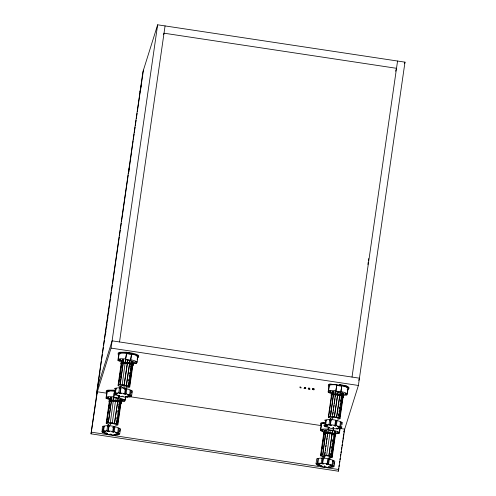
<?xml version="1.0" encoding="UTF-8"?>
<svg xmlns="http://www.w3.org/2000/svg" width="496" height="496" viewBox="0 0 496 496"><rect width="100%" height="100%" fill="white"/><g stroke="black" fill="none" stroke-linecap="round" stroke-linejoin="round"><path stroke-width="0.74" d="M105.964 433.783L107.669 433.572L104.743 433.411L102.48 432.345L105.158 432.605L104.817 432.202L102.108 431.904L102.405 426.374C108.339 424.836 115.004 426.052 120.435 428.773L119.71 433.802L119.356 434.236L116.424 434.068L119.121 434.527L117 435.042L114.024 434.422L115.828 435.097L111.712 434.862L111.643 434.285L110.087 434.081L110.149 434.657L107.799 434.341L105.964 433.783L106.15 432.456M101.401 361.014L96.329 396.223L96.639 395.231M101.624 359.488L102.393 354.132M102.616 352.6L103.385 347.243M103.608 345.712L104.377 340.355M104.6 338.824L110.335 299.026M110.558 297.495L111.327 292.138M111.55 290.606L112.319 285.25M112.542 283.718L119.269 237.038M119.486 235.507L120.261 230.15M120.478 228.619L121.253 223.262M121.477 221.731L128.204 175.051M128.421 173.519L129.196 168.163M131.266 153.785L133.133 140.808M133.356 139.283L134.125 133.939M134.348 132.413L135.117 127.069M135.334 125.544L136.102 120.199M136.326 118.674L137.094 113.33M137.318 111.798L141.056 85.845M340.101 428.445L344.695 429.139L338.353 471.2L91.016 433.845L96.844 393.433M128.706 172.131L131.614 151.925M140.467 90.495L143.431 70.122M97.786 387.847L98.01 386.316M98.778 380.959L99.002 379.434M99.77 374.071L99.994 372.546M105.729 332.748L105.946 331.216M106.721 325.86L106.938 324.328M107.713 318.971L107.936 317.44M108.705 312.083L108.928 310.552M138.44 105.735L138.663 104.21M91.016 433.845L97.359 391.784L106.547 393.173M157.647 24.8L142.916 71.771L96.323 395.076L111.054 348.105L157.647 24.8L404.984 62.155L358.391 385.46L343.889 431.7M110.056 400.005L106.02 398.139L106.857 392.336M106.02 398.139L108.351 398.499L108.767 397.507L106.435 397.147L107.272 391.344L110.149 390.879L114.706 391.059M102.139 431.948L102.43 429.958M102.808 431.123L103.478 426.486L104.222 426.306L103.559 430.943L105.952 431.545L102.808 431.123L102.108 431.904M108.351 398.499L108.562 397.048M108.841 424.601L106.181 423.162L109.306 401.469L110.267 401.159L109.889 401.084L106.764 422.784L107.142 422.852L107.353 421.358M109.418 400.694L109.771 398.22L110.149 398.288L109.796 400.768M106.181 423.162L106.553 423.237L109.684 401.537M110.379 400.384L110 400.315L110.36 397.835L111.935 397.749L108.345 422.691L110.317 422.722L113.714 397.687L115.971 397.935C117.292 401.32 111.885 401.469 113.82 398.4M107.682 419.114L107.892 417.62M109.188 408.642L109.405 407.142M119.524 341.955L165.069 25.922M106.876 430.795L107.545 426.151L108.996 426.231L108.326 430.875L109.318 431.539L107.868 431.458L106.876 430.795L103.559 430.943M108.345 422.691L111.743 397.649M121.948 362.092A9.839 2.009 8.2 0 1 117.912 360.232L118.749 354.429M107.868 431.458L108.537 426.82L107.545 426.151M117.912 360.232L120.243 360.592L120.658 359.6L118.327 359.24L119.164 353.437A9.839 2.009 8.2 0 1 126.598 353.152L125.569 359.414L130.591 360.189L131.62 353.933L135.768 355.099L137.919 356.351L137.082 362.148L134.751 361.789L134.335 362.781L136.667 363.14L136.877 361.689M114.291 388.467C120.23 386.923 126.889 388.145 132.327 390.867L131.601 395.895L131.248 396.329L128.551 395.87L128.315 396.161L131.012 396.62L129.022 397.129L127.088 396.459L125.916 396.515L127.72 397.184L123.597 396.955L123.535 396.378L121.979 396.168L122.041 396.744L119.691 396.434L117.85 395.876L119.555 395.665L114.799 394.94L114.371 394.438L117.044 394.698L116.703 394.295L114.03 394.035L114.316 392.051M119.102 396.192L118.705 398.102L113.677 397.321L114.198 393.694M113.677 397.321L114.396 393.235M114.7 393.216L115.37 388.579L116.114 388.393L115.444 393.037L117.837 393.638L114.7 393.216L113.993 393.998M120.243 360.592L120.454 359.141M115.971 397.935L118.178 398.356L114.483 423.367L112.276 422.939L115.506 401.183L109.889 401.084M118.37 385.764L118.067 385.256L121.198 363.556L121.57 363.63L118.37 385.764L120.726 386.694M122.041 360.381L121.663 360.307L121.309 362.787L121.681 362.855L122.041 360.381L122.624 360.003L122.245 359.929L118.656 384.871L119.028 384.946L118.067 385.256M120.106 377.468L120.323 375.968M112.747 431.464L113.417 426.82L114.892 427.13L114.223 431.774L113.348 432.19L111.873 431.88L112.747 431.464L108.326 430.875M118.767 392.888L119.437 388.244L120.888 388.325L120.218 392.968L121.21 393.632L119.759 393.551L118.767 392.888L115.444 393.037M114.483 423.367L117.707 401.605L119.524 402.144L116.399 423.838L116.058 423.838L117.843 424.923L115.686 425.394M116.25 400.613L117.719 400.898L118.079 398.424M124.167 385.032L127.763 360.09L130.07 360.449L126.375 385.46L124.167 385.032L127.398 363.27L125.135 363.022L122.202 384.815L120.038 384.685L123.163 362.991L121.78 363.177M123.634 359.743L123.473 362.316L123.634 359.743L122.245 359.929M113.348 432.19L114.018 427.546L114.892 427.13M120.23 384.784L123.163 362.991M118.705 398.102L119.015 395.926M119.759 393.551L120.429 388.914L119.437 388.244M116.275 422.338L116.492 420.844M116.814 418.599L117.031 417.105M117.781 411.866L117.998 410.372M118.321 408.127L118.538 406.627M118.755 405.133L118.972 403.639M120.708 402.38L121.086 402.454L120.782 401.94L119.294 401.363L119.474 400.129M125.569 359.414L126.598 353.152M119.294 401.363L119.635 401.369L119.989 398.896L119.654 398.889L121.136 399.466L121.439 399.981L117.843 424.923M125.711 360.493L125.445 362.347L125.606 359.774L127.863 360.022M117.205 424.402L120.33 402.709L119.189 402.138L119.524 402.144M120.441 401.934L120.801 399.46M117.54 424.409L120.671 402.715L120.33 402.709M120.782 401.94L121.136 399.466M127.571 387.488L129.735 387.016L127.949 385.925L128.284 385.931L131.88 360.989L131.545 360.983L131.186 363.456L131.527 363.463L127.404 362.564L127.677 360.71M118.488 433.213L115.345 432.797L117.676 432.822L118.346 428.184L119.158 428.575L118.488 433.213L119.71 433.802M124.986 399.596L124.775 401.047L122.444 400.687L122.655 399.237M124.639 393.557L125.308 388.914L126.784 389.224L126.114 393.861L125.24 394.283L123.764 393.973L124.639 393.557L120.218 392.968M119.734 431.588L120.026 429.598M126.375 385.46L129.971 360.518M125.24 394.283L125.91 389.639L126.784 389.224M130.591 360.189L131.62 353.933M125.197 398.152L125.401 396.701M122.444 400.687L122.865 399.695L125.19 400.061L125.612 397.16M128.166 384.431L128.383 382.937M128.706 380.692L128.917 379.192M129.245 376.948L129.456 375.453M129.673 373.959L129.89 372.459M130.212 370.214L130.429 368.72M130.646 367.226L130.969 364.982M129.096 386.496L132.692 361.553L131.545 360.983M129.431 386.502L133.027 361.559L132.692 361.553M129.735 387.016L133.331 362.074L133.027 361.559M130.38 395.306L127.236 394.89L129.568 394.915L130.237 390.278L131.043 390.662L130.38 395.306L131.601 395.895M131.248 396.329L131.434 395.002M131.725 393.012L131.911 391.691L131.676 391.976M137.187 359.513L137.398 358.069M299.987 387.649C303.354 387.388 299.293 388.982 300.142 386.576M324.415 432.376L320.379 430.516L321.216 424.712M320.379 430.516L322.71 430.875L323.125 429.883L320.794 429.524L321.631 423.72A9.839 2.009 8.2 0 1 324.117 423.274M316.039 463.779L316.764 458.75C322.698 457.207 329.356 458.428 334.794 461.15L334.068 466.178L333.715 466.612L331.018 466.153L330.782 466.445L333.479 466.903L331.359 467.418L329.555 466.742L328.383 466.798L330.187 467.474L326.064 467.238L326.002 466.662L324.446 466.451L324.508 467.027L322.158 466.717L320.323 466.159L322.022 465.949L317.266 465.223L316.839 464.721L319.517 464.981L319.176 464.578L316.498 464.318L316.039 463.779L317.167 463.5L320.304 463.921L317.911 463.32L318.581 458.676L317.837 458.862L317.167 463.5M332.184 393.849A9.839 2.009 8.2 0 1 328.147 391.983L328.984 386.179M322.71 430.875L322.921 429.424M328.147 391.983L330.479 392.342L330.894 391.356L328.563 390.991L329.4 385.194A9.839 2.009 8.2 0 1 336.834 384.902L335.804 391.164L340.826 391.945L341.856 385.683A9.839 2.009 8.2 0 1 348.155 388.101L347.318 393.905L344.987 393.539L344.571 394.531L346.902 394.897L347.219 392.72M320.54 455.539L323.665 433.839L324.626 433.535L324.248 433.461L321.123 455.161L321.501 455.229L320.54 455.539L323.194 456.977M323.776 433.07L324.13 430.59L325.091 430.286L324.917 431.526M324.936 424.973L325.599 420.329L326.349 420.149L325.68 424.787L328.073 425.394L324.936 424.973L323.807 425.246L324.266 425.791L326.938 426.045L327.279 426.448L324.607 426.194L325.035 426.696L329.79 427.416L328.085 427.626L329.927 428.184L332.277 428.501L332.215 427.924L333.771 428.129L333.833 428.705L337.956 428.941L336.152 428.265L337.323 428.209L339.121 428.885L341.248 428.37L338.551 427.912L338.787 427.626L341.477 428.079L341.837 427.645L337.472 426.641L339.803 426.665L340.473 422.028L341.279 422.418L340.609 427.056M320.844 456.047L324.043 433.913M324.241 432.524L324.508 430.664M324.737 432.76L324.359 432.686L324.719 430.212L326.294 430.125L325.94 432.599L327.912 432.63L328.085 431.396M330.479 392.342L330.689 390.891M322.468 448.496L322.685 447.001M321.234 463.171L321.904 458.527L323.355 458.608L322.685 463.252L323.677 463.915L322.226 463.834L321.234 463.171L317.911 463.32M334.955 435.531L335.333 435.606L335.029 435.091L332.066 433.981L328.941 455.675L326.635 455.316L329.865 433.554L327.602 433.306L324.669 455.099L322.698 455.068L325.63 433.275L324.248 433.461M325.94 432.599L326.101 430.026M322.698 455.068L325.63 433.275M330.962 418.45L328.302 417.006L331.898 392.063L332.859 391.753L332.481 391.685L332.128 394.159M328.302 417.006L328.681 417.08L331.805 395.386L331.433 395.312M331.917 394.611L332.277 392.138M322.226 463.834L322.896 459.197L321.904 458.527M329.914 412.213L330.125 410.713M327.912 432.63L328.073 430.057L330.33 430.305L329.877 432.847C333.287 435.221 333.603 429.127 330.33 430.305M328.141 428.972L328.352 427.521M333.566 427.837L333.064 430.472L328.036 429.697L328.544 427.062M324.781 454.355L325.103 452.11M325.32 450.61L325.643 448.365M325.86 446.871L326.077 445.377M326.287 443.877L326.61 441.632M326.827 440.138L327.149 437.894M327.366 436.399L327.583 434.899M329.003 424.638L329.673 419.994L331.123 420.081L330.454 424.719L331.446 425.388L329.995 425.301L329.003 424.638L325.68 424.787M342.724 396.998L343.096 397.073L341.31 395.982L341.651 395.988L335.37 394.779L332.438 416.572L330.466 416.535L333.399 394.742L332.016 394.934M333.864 391.493C332.227 398.09 336.189 389.682 332.481 391.685M330.466 416.535L333.399 394.742M329.995 425.301L330.665 420.664L329.673 419.994M324.508 467.027L324.7 465.707M335.804 391.164L336.834 384.902M335.68 394.103L335.842 391.53L338.098 391.778L334.403 416.789L337.423 395.839M332.76 414.327L333.089 412.083M333.3 410.583L333.517 409.088M333.734 407.594L334.056 405.35M334.273 403.849L335.029 398.617M335.24 397.116L335.37 394.779M335.767 393.483L335.842 391.53M327.106 463.841L327.775 459.197L329.251 459.507L328.581 464.144L327.707 464.566L326.232 464.256L327.106 463.841L322.685 463.252M328.842 455.743L332.066 433.981M332.078 433.275L332.438 430.801M339.109 394.599L337.64 394.314L338.098 391.778M327.707 464.566L328.377 459.922L329.251 459.507M328.829 459.507L329.294 456.283L325.599 455.514L322.884 456.295L323.15 458.564M333.064 430.472L333.479 427.577M330.634 454.714L330.851 453.22M331.061 451.72L331.278 450.225M331.601 447.981L331.818 446.487M332.035 444.986L332.252 443.492M332.574 441.248L332.791 439.754M334.874 425.308L335.544 420.67L337.02 420.974L336.35 425.618L335.476 426.033L334 425.729L334.874 425.308L330.454 424.719M332.202 457.3L330.417 456.208L330.751 456.215L334.347 431.272L334.013 431.266L335.798 432.357L332.202 457.3L330.038 457.771M334.403 416.789L336.61 417.21L339.735 395.517M336.61 417.21L340.306 392.206L339.847 394.742L341.763 395.219L341.422 395.213M335.476 426.033L336.145 421.395L337.02 420.974M340.826 391.945L341.856 385.683M331.564 456.779L334.688 435.085M334.8 434.31L335.16 431.836M331.898 456.785L335.494 431.842M338.508 415.437L338.725 413.937M339.047 411.692L339.264 410.198M339.481 408.704L339.692 407.204M340.02 404.959L340.231 403.465M340.56 401.221L340.771 399.726M340.988 398.226L341.205 396.732M341.515 394.593L341.781 392.733L342.116 392.739L338.52 417.688L338.185 417.682L339.971 418.767L337.807 419.238M332.847 465.589L329.704 465.174L332.035 465.198L332.704 460.561L333.51 460.945L332.847 465.589L334.068 466.178M339.332 418.252L342.928 393.303L341.781 392.733M339.667 418.252L342.792 396.558M342.835 396.223L343.207 396.298L342.903 395.783L343.263 393.309L342.928 393.303M339.971 418.767L343.567 393.824L343.263 393.309M334.093 463.958L334.285 462.632M334.744 433.833L339.134 433.423L339.345 431.973M339.555 430.522L339.76 429.071M339.134 433.423L336.803 433.064L337.218 432.072L339.549 432.431L340.175 428.085M341.477 428.079L341.769 426.095M341.961 424.768L342.147 423.441L341.911 423.733M347.423 391.27L347.739 389.093M367.902 264.436L368.218 262.254M368.429 260.797L368.739 258.614M338.353 471.2L338.793 468.15M339.01 466.624L339.233 465.099M339.562 462.811L339.785 461.286M340.002 459.761L340.219 458.236M340.554 455.948L340.771 454.423M340.988 452.898L341.211 451.372M341.539 449.085L341.763 447.559M341.98 446.034L342.197 444.509M342.531 442.227L342.748 440.702M342.965 439.177L343.3 436.889M343.517 435.364L343.74 433.839M343.957 432.314L344.174 430.788M352.024 377.065L397.563 61.033M329.759 459.705L330.262 457.008L329.294 456.283M118.711 353.189L118.563 353.89L120.044 353.865M119.958 387.946L120.41 386.012L123.132 385.231L127.72 386.502M107.948 425.965L108.525 423.925L111.24 423.138L115.835 424.409M140.579 89.72L140.114 91.202L140.523 91.264M140.002 91.977L140.517 90.334M163.568 34.639L164.021 33.195L396.515 68.312L395.61 71.195M128.352 172.837L128.817 171.356M128.235 173.612L128.755 171.963M97.371 387.804L112.108 340.833L359.439 378.188M404.525 63.624L404.984 62.155M358.751 380.389L359.209 378.919M109.275 426.312L111.24 423.138M331.396 420.155L333.368 416.987L337.063 417.75L338.03 418.475M323.628 458.688L325.599 455.514M117.719 400.898L119.635 401.369M121.681 362.855L122.27 362.477L121.892 362.402L123.275 362.216M127.404 362.564L125.246 362.254M115.506 401.183L117.608 401.673M106.553 423.237L107.142 422.852M112.276 422.939L110.118 422.629M337.64 394.314L335.482 394.004M328.681 417.08L329.263 416.702L328.891 416.628L330.274 416.442M329.865 433.554L331.967 434.05M326.635 455.316L324.477 455.006M118.141 353.059L119.84 352.241L126.399 352.222A10.428 2.133 8.2 0 1 138.75 356.171M333.368 416.987L330.646 417.768L330.913 420.031M130.2 363.76L131.595 363.37A6.299 1.29 8.2 0 1 133.145 364.845M118.315 401.667L119.703 401.276M324.527 420.217C330.466 418.68 337.125 419.895 342.562 422.617M133.796 363.611L136.667 363.14M121.904 401.518L124.775 401.047M344.032 395.362L346.902 394.897M118.656 384.871L120.038 384.685M110 400.315L113.553 400.253M106.764 422.784L108.147 422.592M324.359 432.686L325.742 432.5M321.123 455.161L322.505 454.968M328.445 386.173A10.428 2.133 8.2 0 1 332.81 384.561A10.428 2.133 8.2 0 1 344.28 386.136L346.425 386.012L347.814 387.463A10.428 2.133 8.2 0 1 347.169 389.521M305.214 387.779C307.309 387.822 303.273 386.967 304.594 387.674M114.514 390.129L107.954 390.147A10.428 2.133 8.2 0 0 106.249 390.966M324.496 422.518L322.313 422.524A10.428 2.133 8.2 0 0 320.608 423.342M129.878 390.65L131.043 390.662M340.113 422.406L341.279 422.418M117.992 428.556L119.158 428.575M332.351 460.933L333.51 460.945M123.361 363.091L125.135 363.022M132.333 364.027L132.971 364.548L132.599 364.473M332.543 392.584L331.898 392.063M333.597 394.841L335.569 394.872M342.569 395.783L342.903 395.783M325.829 433.374L327.602 433.306M333.653 433.74L333.994 433.746L332.785 433.386M309.12 388.38C311.513 388.591 307.532 387.531 308.717 388.294M128.309 352.637L129.716 352.786M122.01 384.722L124.267 384.97M332.246 416.473L334.502 416.721M327.713 432.537L329.976 432.785M111.054 348.105L358.391 385.46M333.975 384.58L330.076 383.991A10.428 2.133 8.2 0 0 328.377 384.809M129.518 396.639L320.955 425.556M91.537 432.196L338.873 469.551M336.641 385.361L341.663 386.142M126.406 353.611L131.428 354.392M136.753 356.171L137.919 356.351M107.272 391.344L109.021 391.617M339.326 384.307L346.425 386.012A10.428 2.133 8.2 0 1 348.465 388.405M337.999 391.84L340.206 392.268M343.189 393.75L343.567 393.824M127.292 363.339L131.415 364.238L131.074 364.231L132.86 365.323L132.488 365.248M324.719 430.212L325.091 430.286M335.42 432.283L335.798 432.357M110.36 397.835L110.732 397.91M121.061 399.906L121.439 399.981M120.596 403.155L120.974 403.229L120.671 402.715M336.35 425.618L339.803 426.665M124.434 389.335L125.91 389.639M328.581 464.144L332.035 465.198M112.542 427.242L114.018 427.546M333.256 430.013L339.549 432.431M118.897 397.637L125.19 400.061M325.599 420.329L326.796 420.633M115.37 388.579L116.56 388.876M103.478 426.486L104.675 426.789M322.884 456.295L324.179 456.655M341.019 391.487L345.166 392.652L347.318 393.905M339.667 384.474L340.392 384.685M336.71 417.148L338.52 417.688M126.474 385.392L128.284 385.931M328.941 455.675L330.751 456.215M114.582 423.305L116.399 423.838M126.114 393.861L129.568 394.915M114.223 431.774L117.676 432.822M344.28 386.136L347.814 387.463M120.41 386.012L124.267 388.48M347.845 388.368L348.266 388.715M137.609 356.618L138.031 356.959M123.132 385.231L125.91 388.901M335.135 434.316L335.445 434.831M323.665 433.839L323.969 434.353M121.198 363.556L121.501 364.07M109.771 398.22L110.081 398.728M126.058 385.758L126.703 389.391M120.993 363.928A6.299 1.29 8.2 0 1 127.094 363.146A6.299 1.29 8.2 0 1 133.033 365.614M121.105 363.159A6.299 1.29 8.2 0 1 122.779 362.136L125.587 362.192A6.299 1.29 8.2 0 1 131.595 363.37M118.209 354.417A10.428 2.133 8.2 0 1 129.437 353.4A10.428 2.133 8.2 0 1 137.789 357.56M118.327 359.24A9.839 2.009 8.2 0 1 125.761 358.949M130.789 359.73A9.839 2.009 8.2 0 1 137.082 362.148M323.373 433.076A6.299 1.29 8.2 0 1 325.246 432.419L328.061 432.475A6.299 1.29 8.2 0 1 335.612 435.128M323.46 434.211A6.299 1.29 8.2 0 1 329.561 433.43A6.299 1.29 8.2 0 1 335.501 435.903M321.551 425.357A10.428 2.133 8.2 0 1 324.688 423.094M320.794 429.524A9.839 2.009 8.2 0 1 328.228 429.232M331.83 396.081A6.299 1.29 8.2 0 1 336.517 394.797A6.299 1.29 8.2 0 1 343.269 397.37M331.34 394.909A6.299 1.29 8.2 0 1 333.014 393.886L335.823 393.942A6.299 1.29 8.2 0 1 343.381 396.595M328.563 390.991A9.839 2.009 8.2 0 1 335.997 390.705M106.541 392.547A10.428 2.133 8.2 0 1 114.402 390.904M106.435 397.147A9.839 2.009 8.2 0 1 113.869 396.862M109.101 401.834A6.299 1.29 8.2 0 1 115.202 401.053A6.299 1.29 8.2 0 1 121.142 403.527M109.213 401.066A6.299 1.29 8.2 0 1 110.887 400.043L113.702 400.098A6.299 1.29 8.2 0 1 121.253 402.752M305.759 388.523L304.11 388.275L305.759 388.523M309.882 389.143L308.233 388.895L309.882 389.143M314.123 388.963L312.486 388.759L314.123 388.963M314.005 389.769L312.356 389.521L314.005 389.769M130.212 353.846L128.018 353.437L130.212 353.846M340.306 385.702L339.611 385.727L339.252 385.2L340.306 385.702"/></g></svg>
